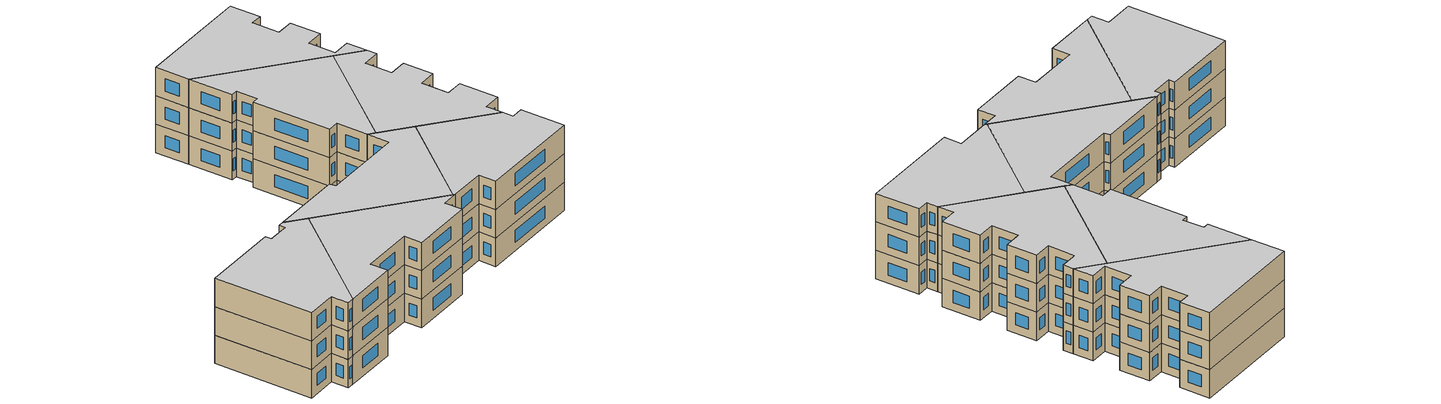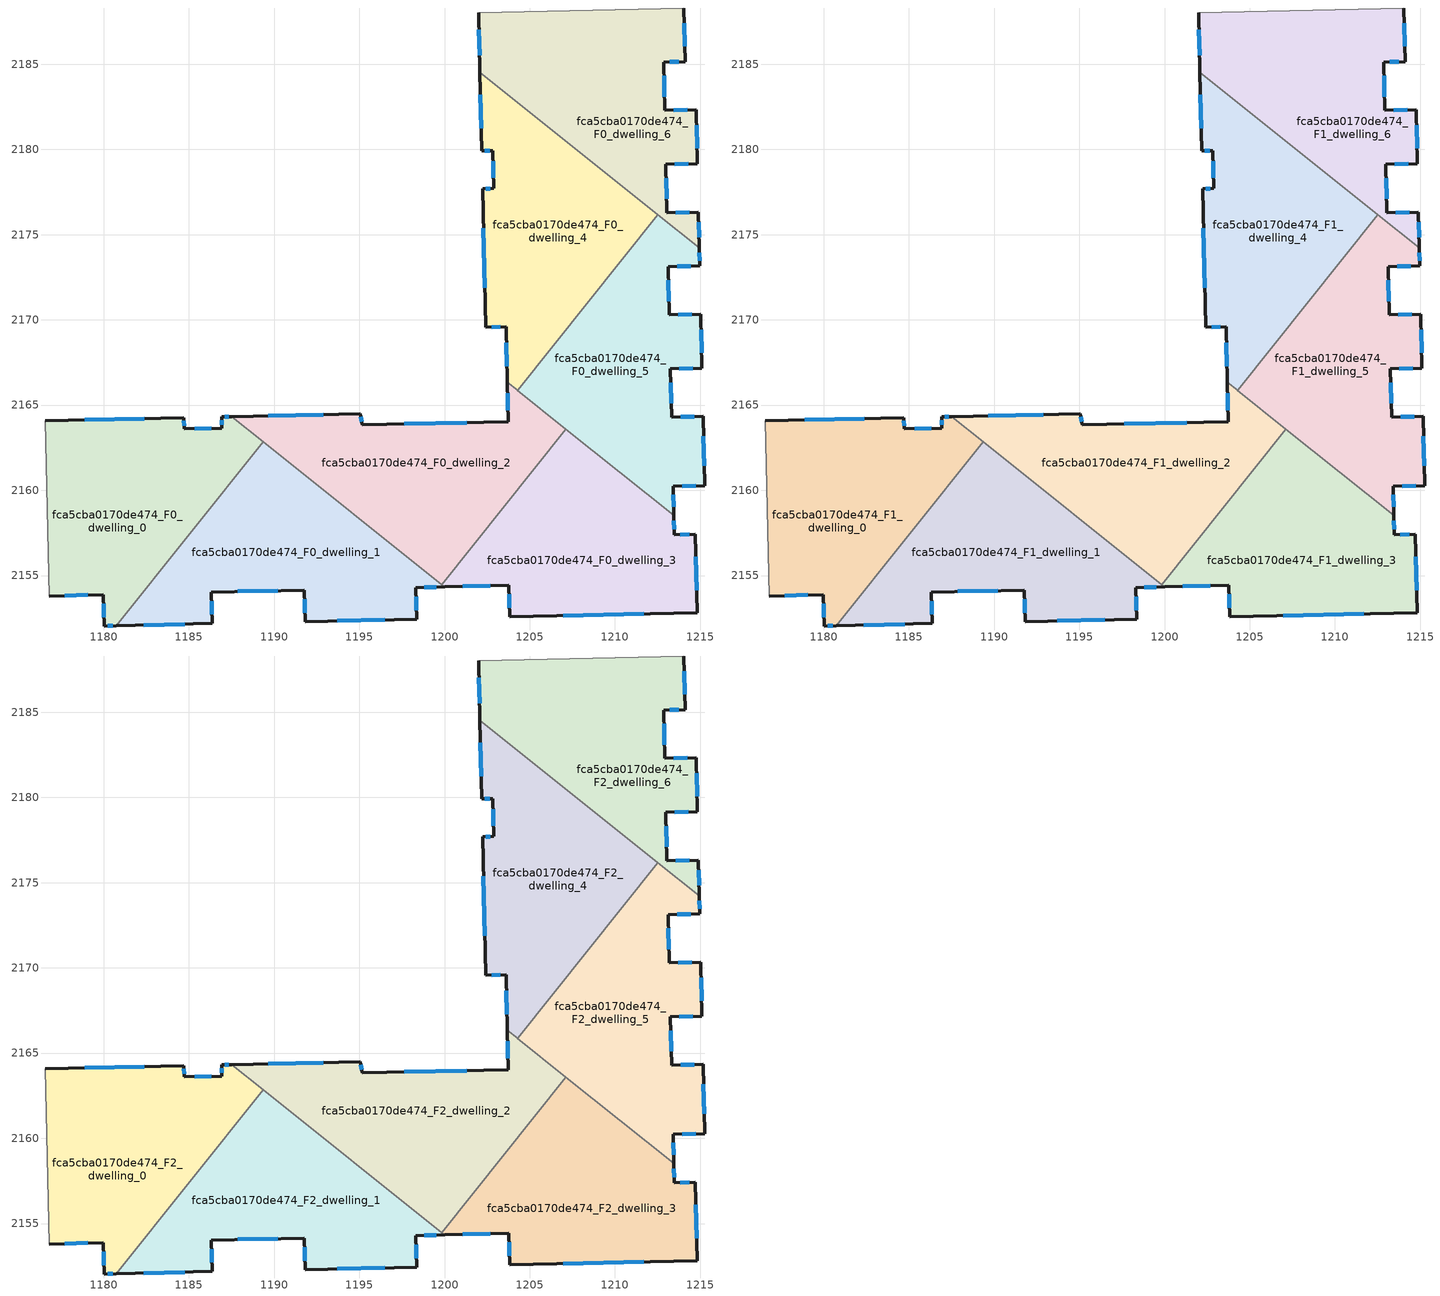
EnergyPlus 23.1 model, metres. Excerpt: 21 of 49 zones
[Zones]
fca5cba0170de474_F0_dwelling_0
 floor ground (EU_floor_Construction): 1189.36,2162.84 1180.74,2152.05 1180.03,2152.04 1179.98,2153.89 1176.81,2153.79 1176.59,2164.08 1184.71,2164.25 1184.72,2163.61 1186.94,2163.66 1186.93,2164.3 1187.51,2164.32 z0
 wall outside (EU_wall_Construction): 1176.81,2153.79 1179.98,2153.89 1180.03,2152.04 1180.74,2152.05 / 1187.51,2164.32 1186.93,2164.3 1186.94,2163.66 1184.72,2163.61 1184.71,2164.25 1176.59,2164.08 z0:3
 wall adiabatic (EU_wall_Construction): 1176.59,2164.08 1176.81,2153.79 z0:3
 wall to fca5cba0170de474_F0_dwelling_1 (EU_wall_Construction): 1180.74,2152.05 1189.36,2162.84 z0:3
 wall to fca5cba0170de474_F0_dwelling_2 (EU_wall_Construction): 1189.36,2162.84 1187.51,2164.32 z0:3
 window (EU_Window_Construction): 1177.71,2153.82 1179.08,2153.86 / 1182.39,2164.2 1178.91,2164.13 / 1184.72,2163.79 1184.72,2164.07 / 1186.31,2163.64 1185.36,2163.62 / 1186.93,2164.12 1186.94,2163.84 / 1187.35,2164.31 1187.1,2164.31 / 1180.23,2152.04 1180.53,2152.05 / 1180,2153.36 1180.01,2152.57 z0.86:2.14
fca5cba0170de474_F0_dwelling_1
 floor ground (EU_floor_Construction): 1200.01,2154.33 1198.32,2154.3 1198.36,2152.45 1191.83,2152.3 1191.78,2154.15 1186.32,2154.03 1186.36,2152.19 1180.74,2152.05 1189.36,2162.84 z0
 wall outside (EU_wall_Construction): 1180.74,2152.05 1186.36,2152.19 1186.32,2154.03 1191.78,2154.15 1191.83,2152.3 1198.36,2152.45 1198.32,2154.3 1200.01,2154.33 z0:3
 wall to fca5cba0170de474_F0_dwelling_3 (EU_wall_Construction): 1200.01,2154.33 1199.84,2154.47 z0:3
 wall to fca5cba0170de474_F0_dwelling_2 (EU_wall_Construction): 1199.84,2154.47 1189.36,2162.84 z0:3
 window (EU_Window_Construction): 1186.35,2152.72 1186.33,2153.5 / 1182.34,2152.09 1184.76,2152.15 / 1198.8,2154.31 1199.52,2154.32 / 1198.35,2152.98 1198.33,2153.77 / 1193.69,2152.34 1196.49,2152.41 / 1191.79,2153.62 1191.81,2152.83 / 1187.88,2154.06 1190.22,2154.12 z0.86:2.14
fca5cba0170de474_F0_dwelling_2
 floor ground (EU_floor_Construction): 1207.13,2163.59 1199.84,2154.47 1187.51,2164.32 1195.05,2164.49 1195.19,2163.84 1203.73,2164.03 1203.68,2166.35 z0
 wall outside (EU_wall_Construction): 1203.68,2166.35 1203.73,2164.03 1195.19,2163.84 1195.05,2164.49 1187.51,2164.32 z0:3
 wall to fca5cba0170de474_F0_dwelling_3 (EU_wall_Construction): 1199.84,2154.47 1207.13,2163.59 z0:3
 wall to fca5cba0170de474_F0_dwelling_5 (EU_wall_Construction): 1207.13,2163.59 1204.28,2165.87 z0:3
 wall to fca5cba0170de474_F0_dwelling_4 (EU_wall_Construction): 1204.28,2165.87 1203.68,2166.35 z0:3
 window (EU_Window_Construction): 1192.9,2164.44 1189.67,2164.37 / 1195.15,2164.02 1195.09,2164.3 / 1201.29,2163.97 1197.63,2163.89 / 1203.7,2165.68 1203.72,2164.69 z0.86:2.14
fca5cba0170de474_F0_dwelling_3
 floor ground (EU_floor_Construction): 1213.45,2158.55 1213.47,2157.39 1214.72,2157.41 1214.83,2152.82 1203.81,2152.57 1203.77,2154.42 1200.01,2154.33 1199.84,2154.47 1207.13,2163.59 z0
 wall outside (EU_wall_Construction): 1200.01,2154.33 1203.77,2154.42 1203.81,2152.57 1214.83,2152.82 1214.72,2157.41 1213.47,2157.39 1213.45,2158.55 z0:3
 wall to fca5cba0170de474_F0_dwelling_5 (EU_wall_Construction): 1213.45,2158.55 1207.13,2163.59 z0:3
 window (EU_Window_Construction): 1214.36,2157.41 1213.83,2157.4 / 1214.79,2154.13 1214.75,2156.1 / 1206.96,2152.64 1211.68,2152.75 / 1203.78,2153.89 1203.8,2153.1 / 1201.08,2154.36 1202.7,2154.39 / 1213.47,2157.72 1213.45,2158.22 z0.86:2.14
fca5cba0170de474_F0_dwelling_4
 floor ground (EU_floor_Construction): 1212.52,2176.18 1204.28,2165.87 1203.68,2166.35 1203.61,2169.6 1202.42,2169.57 1202.23,2177.7 1202.88,2177.71 1202.83,2179.93 1202.18,2179.91 1202.08,2184.52 z0
 wall outside (EU_wall_Construction): 1202.08,2184.52 1202.18,2179.91 1202.83,2179.93 1202.88,2177.71 1202.23,2177.7 1202.42,2169.57 1203.61,2169.6 1203.68,2166.35 z0:3
 wall to fca5cba0170de474_F0_dwelling_5 (EU_wall_Construction): 1204.28,2165.87 1212.52,2176.18 z0:3
 wall to fca5cba0170de474_F0_dwelling_6 (EU_wall_Construction): 1212.52,2176.18 1202.08,2184.52 z0:3
 window (EU_Window_Construction): 1202.7,2177.71 1202.42,2177.7 / 1202.85,2179.29 1202.87,2178.34 / 1202.37,2179.92 1202.65,2179.92 / 1202.11,2183.2 1202.15,2181.23 / 1203.63,2168.67 1203.66,2167.28 / 1202.76,2169.58 1203.27,2169.59 / 1202.29,2175.37 1202.37,2171.89 z0.86:2.14
fca5cba0170de474_F0_dwelling_5
 floor ground (EU_floor_Construction): 1214.95,2174.24 1214.97,2173.17 1213.12,2173.13 1213.19,2170.29 1215.03,2170.33 1215.1,2167.17 1213.26,2167.13 1213.32,2164.29 1215.17,2164.33 1215.26,2160.28 1213.41,2160.23 1213.45,2158.55 1204.28,2165.87 1212.52,2176.18 z0
 wall outside (EU_wall_Construction): 1213.45,2158.55 1213.41,2160.23 1215.26,2160.28 1215.17,2164.33 1213.32,2164.29 1213.26,2167.13 1215.1,2167.17 1215.03,2170.33 1213.19,2170.29 1213.12,2173.13 1214.97,2173.17 1214.95,2174.24 z0:3
 wall to fca5cba0170de474_F0_dwelling_6 (EU_wall_Construction): 1214.95,2174.24 1212.52,2176.18 z0:3
 window (EU_Window_Construction): 1213.65,2173.14 1214.44,2173.16 / 1213.17,2171.1 1213.14,2172.32 / 1214.51,2170.32 1213.71,2170.3 / 1215.08,2168.07 1215.05,2169.43 / 1213.78,2167.14 1214.58,2167.16 / 1213.3,2165.1 1213.27,2166.32 / 1214.64,2164.32 1213.85,2164.3 / 1215.23,2161.44 1215.19,2163.17 / 1213.94,2160.25 1214.73,2160.27 / 1213.44,2159.03 1213.42,2159.75 / 1214.97,2173.47 1214.95,2173.93 z0.86:2.14
fca5cba0170de474_F0_dwelling_6
 floor ground (EU_floor_Construction): 1214.03,2188.3 1214.11,2185.15 1212.86,2185.12 1212.92,2182.29 1214.77,2182.33 1214.84,2179.17 1212.99,2179.12 1213.05,2176.29 1214.9,2176.33 1214.95,2174.24 1202.08,2184.52 1202,2188.03 z0
 wall outside (EU_wall_Construction): 1214.95,2174.24 1214.9,2176.33 1213.05,2176.29 1212.99,2179.12 1214.84,2179.17 1214.77,2182.33 1212.92,2182.29 1212.86,2185.12 1214.11,2185.15 1214.03,2188.3 / 1202,2188.03 1202.08,2184.52 z0:3
 wall adiabatic (EU_wall_Construction): 1214.03,2188.3 1202,2188.03 z0:3
 window (EU_Window_Construction): 1213.22,2185.13 1213.76,2185.14 / 1212.9,2183.1 1212.88,2184.31 / 1214.24,2182.31 1213.45,2182.3 / 1214.82,2180.07 1214.79,2181.42 / 1213.52,2179.14 1214.31,2179.15 / 1213.03,2177.1 1213.01,2178.31 / 1214.37,2176.32 1213.58,2176.3 / 1214.93,2174.83 1214.92,2175.73 / 1202.02,2187.03 1202.06,2185.52 / 1214.09,2186.05 1214.06,2187.4 z0.86:2.14
fca5cba0170de474_F1_dwelling_0
 floor to fca5cba0170de474_F0_dwelling_0 (EU_floor_Construction): 1189.36,2162.84 1180.74,2152.05 1180.03,2152.04 1179.98,2153.89 1176.81,2153.79 1176.59,2164.08 1184.71,2164.25 1184.72,2163.61 1186.94,2163.66 1186.93,2164.3 1187.51,2164.32 z3
 wall outside (EU_wall_Construction): 1176.81,2153.79 1179.98,2153.89 1180.03,2152.04 1180.74,2152.05 / 1187.51,2164.32 1186.93,2164.3 1186.94,2163.66 1184.72,2163.61 1184.71,2164.25 1176.59,2164.08 z3:6
 wall adiabatic (EU_wall_Construction): 1176.59,2164.08 1176.81,2153.79 z3:6
 wall to fca5cba0170de474_F1_dwelling_1 (EU_wall_Construction): 1180.74,2152.05 1189.36,2162.84 z3:6
 wall to fca5cba0170de474_F1_dwelling_2 (EU_wall_Construction): 1189.36,2162.84 1187.51,2164.32 z3:6
 window (EU_Window_Construction): 1177.71,2153.82 1179.08,2153.86 / 1182.39,2164.2 1178.91,2164.13 / 1184.72,2163.79 1184.72,2164.07 / 1186.31,2163.64 1185.36,2163.62 / 1186.93,2164.12 1186.94,2163.84 / 1187.35,2164.31 1187.1,2164.31 / 1180.23,2152.04 1180.53,2152.05 / 1180,2153.36 1180.01,2152.57 z3.86:5.14
fca5cba0170de474_F1_dwelling_1
 floor to fca5cba0170de474_F0_dwelling_1 (EU_floor_Construction): 1200.01,2154.33 1198.32,2154.3 1198.36,2152.45 1191.83,2152.3 1191.78,2154.15 1186.32,2154.03 1186.36,2152.19 1180.74,2152.05 1189.36,2162.84 z3
 wall outside (EU_wall_Construction): 1180.74,2152.05 1186.36,2152.19 1186.32,2154.03 1191.78,2154.15 1191.83,2152.3 1198.36,2152.45 1198.32,2154.3 1200.01,2154.33 z3:6
 wall to fca5cba0170de474_F1_dwelling_3 (EU_wall_Construction): 1200.01,2154.33 1199.84,2154.47 z3:6
 wall to fca5cba0170de474_F1_dwelling_2 (EU_wall_Construction): 1199.84,2154.47 1189.36,2162.84 z3:6
 window (EU_Window_Construction): 1186.35,2152.72 1186.33,2153.5 / 1182.34,2152.09 1184.76,2152.15 / 1198.8,2154.31 1199.52,2154.32 / 1198.35,2152.98 1198.33,2153.77 / 1193.69,2152.34 1196.49,2152.41 / 1191.79,2153.62 1191.81,2152.83 / 1187.88,2154.06 1190.22,2154.12 z3.86:5.14
fca5cba0170de474_F1_dwelling_2
 floor to fca5cba0170de474_F0_dwelling_2 (EU_floor_Construction): 1207.13,2163.59 1199.84,2154.47 1187.51,2164.32 1195.05,2164.49 1195.19,2163.84 1203.73,2164.03 1203.68,2166.35 z3
 wall outside (EU_wall_Construction): 1203.68,2166.35 1203.73,2164.03 1195.19,2163.84 1195.05,2164.49 1187.51,2164.32 z3:6
 wall to fca5cba0170de474_F1_dwelling_3 (EU_wall_Construction): 1199.84,2154.47 1207.13,2163.59 z3:6
 wall to fca5cba0170de474_F1_dwelling_5 (EU_wall_Construction): 1207.13,2163.59 1204.28,2165.87 z3:6
 wall to fca5cba0170de474_F1_dwelling_4 (EU_wall_Construction): 1204.28,2165.87 1203.68,2166.35 z3:6
 window (EU_Window_Construction): 1192.9,2164.44 1189.67,2164.37 / 1195.15,2164.02 1195.09,2164.3 / 1201.29,2163.97 1197.63,2163.89 / 1203.7,2165.68 1203.72,2164.69 z3.86:5.14
fca5cba0170de474_F1_dwelling_3
 floor to fca5cba0170de474_F0_dwelling_3 (EU_floor_Construction): 1213.45,2158.55 1213.47,2157.39 1214.72,2157.41 1214.83,2152.82 1203.81,2152.57 1203.77,2154.42 1200.01,2154.33 1199.84,2154.47 1207.13,2163.59 z3
 wall outside (EU_wall_Construction): 1200.01,2154.33 1203.77,2154.42 1203.81,2152.57 1214.83,2152.82 1214.72,2157.41 1213.47,2157.39 1213.45,2158.55 z3:6
 wall to fca5cba0170de474_F1_dwelling_5 (EU_wall_Construction): 1213.45,2158.55 1207.13,2163.59 z3:6
 window (EU_Window_Construction): 1214.36,2157.41 1213.83,2157.4 / 1214.79,2154.13 1214.75,2156.1 / 1206.96,2152.64 1211.68,2152.75 / 1203.78,2153.89 1203.8,2153.1 / 1201.08,2154.36 1202.7,2154.39 / 1213.47,2157.72 1213.45,2158.22 z3.86:5.14
fca5cba0170de474_F1_dwelling_4
 floor to fca5cba0170de474_F0_dwelling_4 (EU_floor_Construction): 1212.52,2176.18 1204.28,2165.87 1203.68,2166.35 1203.61,2169.6 1202.42,2169.57 1202.23,2177.7 1202.88,2177.71 1202.83,2179.93 1202.18,2179.91 1202.08,2184.52 z3
 wall outside (EU_wall_Construction): 1202.08,2184.52 1202.18,2179.91 1202.83,2179.93 1202.88,2177.71 1202.23,2177.7 1202.42,2169.57 1203.61,2169.6 1203.68,2166.35 z3:6
 wall to fca5cba0170de474_F1_dwelling_5 (EU_wall_Construction): 1204.28,2165.87 1212.52,2176.18 z3:6
 wall to fca5cba0170de474_F1_dwelling_6 (EU_wall_Construction): 1212.52,2176.18 1202.08,2184.52 z3:6
 window (EU_Window_Construction): 1202.7,2177.71 1202.42,2177.7 / 1202.85,2179.29 1202.87,2178.34 / 1202.37,2179.92 1202.65,2179.92 / 1202.11,2183.2 1202.15,2181.23 / 1203.63,2168.67 1203.66,2167.28 / 1202.76,2169.58 1203.27,2169.59 / 1202.29,2175.37 1202.37,2171.89 z3.86:5.14
fca5cba0170de474_F1_dwelling_5
 floor to fca5cba0170de474_F0_dwelling_5 (EU_floor_Construction): 1214.95,2174.24 1214.97,2173.17 1213.12,2173.13 1213.19,2170.29 1215.03,2170.33 1215.1,2167.17 1213.26,2167.13 1213.32,2164.29 1215.17,2164.33 1215.26,2160.28 1213.41,2160.23 1213.45,2158.55 1204.28,2165.87 1212.52,2176.18 z3
 wall outside (EU_wall_Construction): 1213.45,2158.55 1213.41,2160.23 1215.26,2160.28 1215.17,2164.33 1213.32,2164.29 1213.26,2167.13 1215.1,2167.17 1215.03,2170.33 1213.19,2170.29 1213.12,2173.13 1214.97,2173.17 1214.95,2174.24 z3:6
 wall to fca5cba0170de474_F1_dwelling_6 (EU_wall_Construction): 1214.95,2174.24 1212.52,2176.18 z3:6
 window (EU_Window_Construction): 1213.65,2173.14 1214.44,2173.16 / 1213.17,2171.1 1213.14,2172.32 / 1214.51,2170.32 1213.71,2170.3 / 1215.08,2168.07 1215.05,2169.43 / 1213.78,2167.14 1214.58,2167.16 / 1213.3,2165.1 1213.27,2166.32 / 1214.64,2164.32 1213.85,2164.3 / 1215.23,2161.44 1215.19,2163.17 / 1213.94,2160.25 1214.73,2160.27 / 1213.44,2159.03 1213.42,2159.75 / 1214.97,2173.47 1214.95,2173.93 z3.86:5.14
fca5cba0170de474_F1_dwelling_6
 floor to fca5cba0170de474_F0_dwelling_6 (EU_floor_Construction): 1214.03,2188.3 1214.11,2185.15 1212.86,2185.12 1212.92,2182.29 1214.77,2182.33 1214.84,2179.17 1212.99,2179.12 1213.05,2176.29 1214.9,2176.33 1214.95,2174.24 1202.08,2184.52 1202,2188.03 z3
 wall outside (EU_wall_Construction): 1214.95,2174.24 1214.9,2176.33 1213.05,2176.29 1212.99,2179.12 1214.84,2179.17 1214.77,2182.33 1212.92,2182.29 1212.86,2185.12 1214.11,2185.15 1214.03,2188.3 / 1202,2188.03 1202.08,2184.52 z3:6
 wall adiabatic (EU_wall_Construction): 1214.03,2188.3 1202,2188.03 z3:6
 window (EU_Window_Construction): 1213.22,2185.13 1213.76,2185.14 / 1212.9,2183.1 1212.88,2184.31 / 1214.24,2182.31 1213.45,2182.3 / 1214.82,2180.07 1214.79,2181.42 / 1213.52,2179.14 1214.31,2179.15 / 1213.03,2177.1 1213.01,2178.31 / 1214.37,2176.32 1213.58,2176.3 / 1214.93,2174.83 1214.92,2175.73 / 1202.02,2187.03 1202.06,2185.52 / 1214.09,2186.05 1214.06,2187.4 z3.86:5.14
fca5cba0170de474_F2_dwelling_0
 floor to fca5cba0170de474_F1_dwelling_0 (EU_floor_Construction): 1189.36,2162.84 1180.74,2152.05 1180.03,2152.04 1179.98,2153.89 1176.81,2153.79 1176.59,2164.08 1184.71,2164.25 1184.72,2163.61 1186.94,2163.66 1186.93,2164.3 1187.51,2164.32 z6
 wall outside (EU_wall_Construction): 1176.81,2153.79 1179.98,2153.89 1180.03,2152.04 1180.74,2152.05 / 1187.51,2164.32 1186.93,2164.3 1186.94,2163.66 1184.72,2163.61 1184.71,2164.25 1176.59,2164.08 z6:9
 wall adiabatic (EU_wall_Construction): 1176.59,2164.08 1176.81,2153.79 z6:9
 wall to fca5cba0170de474_F2_dwelling_1 (EU_wall_Construction): 1180.74,2152.05 1189.36,2162.84 z6:9
 wall to fca5cba0170de474_F2_dwelling_2 (EU_wall_Construction): 1189.36,2162.84 1187.51,2164.32 z6:9
 window (EU_Window_Construction): 1177.71,2153.82 1179.08,2153.86 / 1182.39,2164.2 1178.91,2164.13 / 1184.72,2163.79 1184.72,2164.07 / 1186.31,2163.64 1185.36,2163.62 / 1186.93,2164.12 1186.94,2163.84 / 1187.35,2164.31 1187.1,2164.31 / 1180.23,2152.04 1180.53,2152.05 / 1180,2153.36 1180.01,2152.57 z6.86:8.14
 ceiling to fca5cba0170de474_F3_dwelling_0 (EU_floor_Construction): 1180.74,2152.05 1189.36,2162.84 1187.51,2164.32 1186.93,2164.3 1186.94,2163.66 1184.72,2163.61 1184.71,2164.25 1176.59,2164.08 1176.81,2153.79 1179.98,2153.89 1180.03,2152.04 z9
fca5cba0170de474_F2_dwelling_1
 floor to fca5cba0170de474_F1_dwelling_1 (EU_floor_Construction): 1200.01,2154.33 1198.32,2154.3 1198.36,2152.45 1191.83,2152.3 1191.78,2154.15 1186.32,2154.03 1186.36,2152.19 1180.74,2152.05 1189.36,2162.84 z6
 wall outside (EU_wall_Construction): 1180.74,2152.05 1186.36,2152.19 1186.32,2154.03 1191.78,2154.15 1191.83,2152.3 1198.36,2152.45 1198.32,2154.3 1200.01,2154.33 z6:9
 wall to fca5cba0170de474_F2_dwelling_3 (EU_wall_Construction): 1200.01,2154.33 1199.84,2154.47 z6:9
 wall to fca5cba0170de474_F2_dwelling_2 (EU_wall_Construction): 1199.84,2154.47 1189.36,2162.84 z6:9
 window (EU_Window_Construction): 1186.35,2152.72 1186.33,2153.5 / 1182.34,2152.09 1184.76,2152.15 / 1198.8,2154.31 1199.52,2154.32 / 1198.35,2152.98 1198.33,2153.77 / 1193.69,2152.34 1196.49,2152.41 / 1191.79,2153.62 1191.81,2152.83 / 1187.88,2154.06 1190.22,2154.12 z6.86:8.14
 ceiling to fca5cba0170de474_F3_dwelling_1 (EU_floor_Construction): 1198.36,2152.45 1198.32,2154.3 1200.01,2154.33 1189.36,2162.84 1180.74,2152.05 1186.36,2152.19 1186.32,2154.03 1191.78,2154.15 1191.83,2152.3 z9
fca5cba0170de474_F2_dwelling_2
 floor to fca5cba0170de474_F1_dwelling_2 (EU_floor_Construction): 1207.13,2163.59 1199.84,2154.47 1187.51,2164.32 1195.05,2164.49 1195.19,2163.84 1203.73,2164.03 1203.68,2166.35 z6
 wall outside (EU_wall_Construction): 1203.68,2166.35 1203.73,2164.03 1195.19,2163.84 1195.05,2164.49 1187.51,2164.32 z6:9
 wall to fca5cba0170de474_F2_dwelling_3 (EU_wall_Construction): 1199.84,2154.47 1207.13,2163.59 z6:9
 wall to fca5cba0170de474_F2_dwelling_5 (EU_wall_Construction): 1207.13,2163.59 1204.28,2165.87 z6:9
 wall to fca5cba0170de474_F2_dwelling_4 (EU_wall_Construction): 1204.28,2165.87 1203.68,2166.35 z6:9
 window (EU_Window_Construction): 1192.9,2164.44 1189.67,2164.37 / 1195.15,2164.02 1195.09,2164.3 / 1201.29,2163.97 1197.63,2163.89 / 1203.7,2165.68 1203.72,2164.69 z6.86:8.14
 ceiling to fca5cba0170de474_F3_dwelling_2 (EU_floor_Construction): 1199.84,2154.47 1207.13,2163.59 1203.68,2166.35 1203.73,2164.03 1195.19,2163.84 1195.05,2164.49 1187.51,2164.32 z9
fca5cba0170de474_F2_dwelling_3
 floor to fca5cba0170de474_F1_dwelling_3 (EU_floor_Construction): 1213.45,2158.55 1213.47,2157.39 1214.72,2157.41 1214.83,2152.82 1203.81,2152.57 1203.77,2154.42 1200.01,2154.33 1199.84,2154.47 1207.13,2163.59 z6
 wall outside (EU_wall_Construction): 1200.01,2154.33 1203.77,2154.42 1203.81,2152.57 1214.83,2152.82 1214.72,2157.41 1213.47,2157.39 1213.45,2158.55 z6:9
 wall to fca5cba0170de474_F2_dwelling_5 (EU_wall_Construction): 1213.45,2158.55 1207.13,2163.59 z6:9
 window (EU_Window_Construction): 1214.36,2157.41 1213.83,2157.4 / 1214.79,2154.13 1214.75,2156.1 / 1206.96,2152.64 1211.68,2152.75 / 1203.78,2153.89 1203.8,2153.1 / 1201.08,2154.36 1202.7,2154.39 / 1213.47,2157.72 1213.45,2158.22 z6.86:8.14
 ceiling to fca5cba0170de474_F3_dwelling_3 (EU_floor_Construction): 1214.83,2152.82 1214.72,2157.41 1213.47,2157.39 1213.45,2158.55 1207.13,2163.59 1199.84,2154.47 1200.01,2154.33 1203.77,2154.42 1203.81,2152.57 z9
fca5cba0170de474_F2_dwelling_4
 floor to fca5cba0170de474_F1_dwelling_4 (EU_floor_Construction): 1212.52,2176.18 1204.28,2165.87 1203.68,2166.35 1203.61,2169.6 1202.42,2169.57 1202.23,2177.7 1202.88,2177.71 1202.83,2179.93 1202.18,2179.91 1202.08,2184.52 z6
 wall outside (EU_wall_Construction): 1202.08,2184.52 1202.18,2179.91 1202.83,2179.93 1202.88,2177.71 1202.23,2177.7 1202.42,2169.57 1203.61,2169.6 1203.68,2166.35 z6:9
 wall to fca5cba0170de474_F2_dwelling_5 (EU_wall_Construction): 1204.28,2165.87 1212.52,2176.18 z6:9
 wall to fca5cba0170de474_F2_dwelling_6 (EU_wall_Construction): 1212.52,2176.18 1202.08,2184.52 z6:9
 window (EU_Window_Construction): 1202.7,2177.71 1202.42,2177.7 / 1202.85,2179.29 1202.87,2178.34 / 1202.37,2179.92 1202.65,2179.92 / 1202.11,2183.2 1202.15,2181.23 / 1203.63,2168.67 1203.66,2167.28 / 1202.76,2169.58 1203.27,2169.59 / 1202.29,2175.37 1202.37,2171.89 z6.86:8.14
 ceiling to fca5cba0170de474_F3_dwelling_4 (EU_floor_Construction): 1204.28,2165.87 1212.52,2176.18 1202.08,2184.52 1202.18,2179.91 1202.83,2179.93 1202.88,2177.71 1202.23,2177.7 1202.42,2169.57 1203.61,2169.6 1203.68,2166.35 z9
fca5cba0170de474_F2_dwelling_5
 floor to fca5cba0170de474_F1_dwelling_5 (EU_floor_Construction): 1214.95,2174.24 1214.97,2173.17 1213.12,2173.13 1213.19,2170.29 1215.03,2170.33 1215.1,2167.17 1213.26,2167.13 1213.32,2164.29 1215.17,2164.33 1215.26,2160.28 1213.41,2160.23 1213.45,2158.55 1204.28,2165.87 1212.52,2176.18 z6
 wall outside (EU_wall_Construction): 1213.45,2158.55 1213.41,2160.23 1215.26,2160.28 1215.17,2164.33 1213.32,2164.29 1213.26,2167.13 1215.1,2167.17 1215.03,2170.33 1213.19,2170.29 1213.12,2173.13 1214.97,2173.17 1214.95,2174.24 z6:9
 wall to fca5cba0170de474_F2_dwelling_6 (EU_wall_Construction): 1214.95,2174.24 1212.52,2176.18 z6:9
 window (EU_Window_Construction): 1213.65,2173.14 1214.44,2173.16 / 1213.17,2171.1 1213.14,2172.32 / 1214.51,2170.32 1213.71,2170.3 / 1215.08,2168.07 1215.05,2169.43 / 1213.78,2167.14 1214.58,2167.16 / 1213.3,2165.1 1213.27,2166.32 / 1214.64,2164.32 1213.85,2164.3 / 1215.23,2161.44 1215.19,2163.17 / 1213.94,2160.25 1214.73,2160.27 / 1213.44,2159.03 1213.42,2159.75 / 1214.97,2173.47 1214.95,2173.93 z6.86:8.14
 ceiling to fca5cba0170de474_F3_dwelling_5 (EU_floor_Construction): 1215.26,2160.28 1215.17,2164.33 1213.32,2164.29 1213.26,2167.13 1215.1,2167.17 1215.03,2170.33 1213.19,2170.29 1213.12,2173.13 1214.97,2173.17 1214.95,2174.24 1212.52,2176.18 1204.28,2165.87 1213.45,2158.55 1213.41,2160.23 z9
fca5cba0170de474_F2_dwelling_6
 floor to fca5cba0170de474_F1_dwelling_6 (EU_floor_Construction): 1214.03,2188.3 1214.11,2185.15 1212.86,2185.12 1212.92,2182.29 1214.77,2182.33 1214.84,2179.17 1212.99,2179.12 1213.05,2176.29 1214.9,2176.33 1214.95,2174.24 1202.08,2184.52 1202,2188.03 z6
 wall outside (EU_wall_Construction): 1214.95,2174.24 1214.9,2176.33 1213.05,2176.29 1212.99,2179.12 1214.84,2179.17 1214.77,2182.33 1212.92,2182.29 1212.86,2185.12 1214.11,2185.15 1214.03,2188.3 / 1202,2188.03 1202.08,2184.52 z6:9
 wall adiabatic (EU_wall_Construction): 1214.03,2188.3 1202,2188.03 z6:9
 window (EU_Window_Construction): 1213.22,2185.13 1213.76,2185.14 / 1212.9,2183.1 1212.88,2184.31 / 1214.24,2182.31 1213.45,2182.3 / 1214.82,2180.07 1214.79,2181.42 / 1213.52,2179.14 1214.31,2179.15 / 1213.03,2177.1 1213.01,2178.31 / 1214.37,2176.32 1213.58,2176.3 / 1214.93,2174.83 1214.92,2175.73 / 1202.02,2187.03 1202.06,2185.52 / 1214.09,2186.05 1214.06,2187.4 z6.86:8.14
 ceiling to fca5cba0170de474_F3_dwelling_6 (EU_floor_Construction): 1214.95,2174.24 1214.9,2176.33 1213.05,2176.29 1212.99,2179.12 1214.84,2179.17 1214.77,2182.33 1212.92,2182.29 1212.86,2185.12 1214.11,2185.15 1214.03,2188.3 1202,2188.03 1202.08,2184.52 z9
[Building]
EU S2 Campaign: North Axis=0; Terrain=City; Solar Distribution=FullExterior
[Site:Location]
Helsinki-Vantaa.AP: Latitude=60.317; Longitude=24.963; Time Zone=2; Elevation=54.6
[SizingPeriod:WeatherFileDays]
AnnualSizingPeriod: Begin Month=1; Begin Day of Month=1; End Month=12; End Day of Month=31; Day of Week for Start Day=Monday; Use Weather File Daylight Saving Period=No; Use Weather File Rain and Snow Indicators=No
[MATERIAL]
EU_InternalMass_Material: Roughness=MediumRough; Thickness=0.1; Conductivity=1; Density=1800; Specific Heat=900; Thermal Absorptance=0.9; Solar Absorptance=0.7; Visible Absorptance=0.7
[MATERIAL:NOMASS] Roughness=MediumRough; Thermal Absorptance=0.9; Solar Absorptance=0.7; Visible Absorptance=0.7
Name | Thermal Resistance
EU_wall_NoMass | 2.6932
EU_floor_NoMass | 2.22482
[WINDOWMATERIAL:SIMPLEGLAZINGSYSTEM]
EU_Window_SimpleGlazing: UFactor=2.14966; Solar Heat Gain Coefficient=0.7; Visible Transmittance=0.7
[CONSTRUCTION]
EU_wall_Construction: EU_wall_NoMass
EU_floor_Construction: EU_floor_NoMass
EU_Window_Construction: EU_Window_SimpleGlazing
EU_InternalMass_Construction: EU_InternalMass_Material
[ZONE] Type=1; Multiplier=1; Ceiling Height=autocalculate; Floor Area=autocalculate; Part of Total Floor Area=Yes
Name | Volume
fca5cba0170de474_F0_dwelling_0; fca5cba0170de474_F1_dwelling_0; fca5cba0170de474_F2_dwelling_0 | 296.292
fca5cba0170de474_F0_dwelling_1; fca5cba0170de474_F1_dwelling_1; fca5cba0170de474_F2_dwelling_1 | 296.248
fca5cba0170de474_F0_dwelling_2; fca5cba0170de474_F1_dwelling_2; fca5cba0170de474_F2_dwelling_2 | 296.279
fca5cba0170de474_F0_dwelling_3; fca5cba0170de474_F1_dwelling_3; fca5cba0170de474_F2_dwelling_3 | 296.249
fca5cba0170de474_F0_dwelling_4; fca5cba0170de474_F1_dwelling_4; fca5cba0170de474_F2_dwelling_4 | 296.29
fca5cba0170de474_F0_dwelling_5; fca5cba0170de474_F1_dwelling_5; fca5cba0170de474_F2_dwelling_5 | 296.256
fca5cba0170de474_F0_dwelling_6; fca5cba0170de474_F1_dwelling_6; fca5cba0170de474_F2_dwelling_6 | 296.28
[INTERNALMASS] Construction=EU_InternalMass_Construction
Name | Zone or ZoneList | Surface Area
fca5cba0170de474_F0_dwelling_0_EU_InternalMass | fca5cba0170de474_F0_dwelling_0 | 98.7631
fca5cba0170de474_F0_dwelling_1_EU_InternalMass | fca5cba0170de474_F0_dwelling_1 | 98.7496
fca5cba0170de474_F0_dwelling_2_EU_InternalMass | fca5cba0170de474_F0_dwelling_2 | 98.7598
fca5cba0170de474_F0_dwelling_3_EU_InternalMass | fca5cba0170de474_F0_dwelling_3 | 98.7477
fca5cba0170de474_F0_dwelling_4_EU_InternalMass | fca5cba0170de474_F0_dwelling_4 | 98.7641
fca5cba0170de474_F0_dwelling_5_EU_InternalMass | fca5cba0170de474_F0_dwelling_5 | 98.7525
fca5cba0170de474_F0_dwelling_6_EU_InternalMass | fca5cba0170de474_F0_dwelling_6 | 98.7602
fca5cba0170de474_F1_dwelling_0_EU_InternalMass | fca5cba0170de474_F1_dwelling_0 | 98.7631
fca5cba0170de474_F1_dwelling_1_EU_InternalMass | fca5cba0170de474_F1_dwelling_1 | 98.7496
fca5cba0170de474_F1_dwelling_2_EU_InternalMass | fca5cba0170de474_F1_dwelling_2 | 98.7598
fca5cba0170de474_F1_dwelling_3_EU_InternalMass | fca5cba0170de474_F1_dwelling_3 | 98.7477
fca5cba0170de474_F1_dwelling_4_EU_InternalMass | fca5cba0170de474_F1_dwelling_4 | 98.7641
fca5cba0170de474_F1_dwelling_5_EU_InternalMass | fca5cba0170de474_F1_dwelling_5 | 98.7525
fca5cba0170de474_F1_dwelling_6_EU_InternalMass | fca5cba0170de474_F1_dwelling_6 | 98.7602
fca5cba0170de474_F2_dwelling_0_EU_InternalMass | fca5cba0170de474_F2_dwelling_0 | 98.7631
fca5cba0170de474_F2_dwelling_1_EU_InternalMass | fca5cba0170de474_F2_dwelling_1 | 98.7496
fca5cba0170de474_F2_dwelling_2_EU_InternalMass | fca5cba0170de474_F2_dwelling_2 | 98.7598
fca5cba0170de474_F2_dwelling_3_EU_InternalMass | fca5cba0170de474_F2_dwelling_3 | 98.7477
fca5cba0170de474_F2_dwelling_4_EU_InternalMass | fca5cba0170de474_F2_dwelling_4 | 98.7641
fca5cba0170de474_F2_dwelling_5_EU_InternalMass | fca5cba0170de474_F2_dwelling_5 | 98.7525
fca5cba0170de474_F2_dwelling_6_EU_InternalMass | fca5cba0170de474_F2_dwelling_6 | 98.7602
[OTHEREQUIPMENT] Fuel Type=Electricity; Design Level Calculation Method=Watts/Area; Power per Zone Floor Area=1; Fraction Latent=0; Fraction Radiant=0; Fraction Lost=0; Carbon Dioxide Generation Rate=0; EndUse Subcategory=EU_Step8_InternalGains
Name | Zone or ZoneList or Space or SpaceList | Schedule
EU_Step8_InternalGain_fca5cba0170de474_F0_dwelling_0_f000 | fca5cba0170de474_F0_dwelling_0 | EU_Step8_GainSchedule_fca5cba0170de474_F0_dwelling_0_f000
EU_Step8_InternalGain_fca5cba0170de474_F0_dwelling_1_f000 | fca5cba0170de474_F0_dwelling_1 | EU_Step8_GainSchedule_fca5cba0170de474_F0_dwelling_1_f000
EU_Step8_InternalGain_fca5cba0170de474_F0_dwelling_2_f000 | fca5cba0170de474_F0_dwelling_2 | EU_Step8_GainSchedule_fca5cba0170de474_F0_dwelling_2_f000
EU_Step8_InternalGain_fca5cba0170de474_F0_dwelling_3_f000 | fca5cba0170de474_F0_dwelling_3 | EU_Step8_GainSchedule_fca5cba0170de474_F0_dwelling_3_f000
EU_Step8_InternalGain_fca5cba0170de474_F0_dwelling_4_f000 | fca5cba0170de474_F0_dwelling_4 | EU_Step8_GainSchedule_fca5cba0170de474_F0_dwelling_4_f000
EU_Step8_InternalGain_fca5cba0170de474_F0_dwelling_5_f000 | fca5cba0170de474_F0_dwelling_5 | EU_Step8_GainSchedule_fca5cba0170de474_F0_dwelling_5_f000
EU_Step8_InternalGain_fca5cba0170de474_F0_dwelling_6_f000 | fca5cba0170de474_F0_dwelling_6 | EU_Step8_GainSchedule_fca5cba0170de474_F0_dwelling_6_f000
EU_Step8_InternalGain_fca5cba0170de474_F1_dwelling_0_f000 | fca5cba0170de474_F1_dwelling_0 | EU_Step8_GainSchedule_fca5cba0170de474_F1_dwelling_0_f000
EU_Step8_InternalGain_fca5cba0170de474_F1_dwelling_1_f000 | fca5cba0170de474_F1_dwelling_1 | EU_Step8_GainSchedule_fca5cba0170de474_F1_dwelling_1_f000
EU_Step8_InternalGain_fca5cba0170de474_F1_dwelling_2_f000 | fca5cba0170de474_F1_dwelling_2 | EU_Step8_GainSchedule_fca5cba0170de474_F1_dwelling_2_f000
EU_Step8_InternalGain_fca5cba0170de474_F1_dwelling_3_f000 | fca5cba0170de474_F1_dwelling_3 | EU_Step8_GainSchedule_fca5cba0170de474_F1_dwelling_3_f000
EU_Step8_InternalGain_fca5cba0170de474_F1_dwelling_4_f000 | fca5cba0170de474_F1_dwelling_4 | EU_Step8_GainSchedule_fca5cba0170de474_F1_dwelling_4_f000
EU_Step8_InternalGain_fca5cba0170de474_F1_dwelling_5_f000 | fca5cba0170de474_F1_dwelling_5 | EU_Step8_GainSchedule_fca5cba0170de474_F1_dwelling_5_f000
EU_Step8_InternalGain_fca5cba0170de474_F1_dwelling_6_f000 | fca5cba0170de474_F1_dwelling_6 | EU_Step8_GainSchedule_fca5cba0170de474_F1_dwelling_6_f000
EU_Step8_InternalGain_fca5cba0170de474_F2_dwelling_0_f000 | fca5cba0170de474_F2_dwelling_0 | EU_Step8_GainSchedule_fca5cba0170de474_F2_dwelling_0_f000
EU_Step8_InternalGain_fca5cba0170de474_F2_dwelling_1_f000 | fca5cba0170de474_F2_dwelling_1 | EU_Step8_GainSchedule_fca5cba0170de474_F2_dwelling_1_f000
EU_Step8_InternalGain_fca5cba0170de474_F2_dwelling_2_f000 | fca5cba0170de474_F2_dwelling_2 | EU_Step8_GainSchedule_fca5cba0170de474_F2_dwelling_2_f000
EU_Step8_InternalGain_fca5cba0170de474_F2_dwelling_3_f000 | fca5cba0170de474_F2_dwelling_3 | EU_Step8_GainSchedule_fca5cba0170de474_F2_dwelling_3_f000
EU_Step8_InternalGain_fca5cba0170de474_F2_dwelling_4_f000 | fca5cba0170de474_F2_dwelling_4 | EU_Step8_GainSchedule_fca5cba0170de474_F2_dwelling_4_f000
EU_Step8_InternalGain_fca5cba0170de474_F2_dwelling_5_f000 | fca5cba0170de474_F2_dwelling_5 | EU_Step8_GainSchedule_fca5cba0170de474_F2_dwelling_5_f000
EU_Step8_InternalGain_fca5cba0170de474_F2_dwelling_6_f000 | fca5cba0170de474_F2_dwelling_6 | EU_Step8_GainSchedule_fca5cba0170de474_F2_dwelling_6_f000
[ZONEVENTILATION:DESIGNFLOWRATE] Schedule=EU_AlwaysOn; Design Flow Rate Calculation Method=AirChanges/Hour; Air Changes per Hour=0.586271; Ventilation Type=Natural; Fan Pressure Rise=0; Fan Total Efficiency=1; Constant Term Coefficient=1; Temperature Term Coefficient=0; Velocity Term Coefficient=0; Velocity Squared Term Coefficient=0; Minimum Indoor Temperature=-100; Maximum Indoor Temperature=100; Delta Temperature=-100; Minimum Outdoor Temperature=-100; Maximum Outdoor Temperature=100; Maximum Wind Speed=40
Name | Zone or ZoneList or Space or SpaceList
EU_ConstantAir_fca5cba0170de474_F0_dwelling_0 | fca5cba0170de474_F0_dwelling_0
EU_ConstantAir_fca5cba0170de474_F0_dwelling_1 | fca5cba0170de474_F0_dwelling_1
EU_ConstantAir_fca5cba0170de474_F0_dwelling_2 | fca5cba0170de474_F0_dwelling_2
EU_ConstantAir_fca5cba0170de474_F0_dwelling_3 | fca5cba0170de474_F0_dwelling_3
EU_ConstantAir_fca5cba0170de474_F0_dwelling_4 | fca5cba0170de474_F0_dwelling_4
EU_ConstantAir_fca5cba0170de474_F0_dwelling_5 | fca5cba0170de474_F0_dwelling_5
EU_ConstantAir_fca5cba0170de474_F0_dwelling_6 | fca5cba0170de474_F0_dwelling_6
EU_ConstantAir_fca5cba0170de474_F1_dwelling_0 | fca5cba0170de474_F1_dwelling_0
EU_ConstantAir_fca5cba0170de474_F1_dwelling_1 | fca5cba0170de474_F1_dwelling_1
EU_ConstantAir_fca5cba0170de474_F1_dwelling_2 | fca5cba0170de474_F1_dwelling_2
EU_ConstantAir_fca5cba0170de474_F1_dwelling_3 | fca5cba0170de474_F1_dwelling_3
EU_ConstantAir_fca5cba0170de474_F1_dwelling_4 | fca5cba0170de474_F1_dwelling_4
EU_ConstantAir_fca5cba0170de474_F1_dwelling_5 | fca5cba0170de474_F1_dwelling_5
EU_ConstantAir_fca5cba0170de474_F1_dwelling_6 | fca5cba0170de474_F1_dwelling_6
EU_ConstantAir_fca5cba0170de474_F2_dwelling_0 | fca5cba0170de474_F2_dwelling_0
EU_ConstantAir_fca5cba0170de474_F2_dwelling_1 | fca5cba0170de474_F2_dwelling_1
EU_ConstantAir_fca5cba0170de474_F2_dwelling_2 | fca5cba0170de474_F2_dwelling_2
EU_ConstantAir_fca5cba0170de474_F2_dwelling_3 | fca5cba0170de474_F2_dwelling_3
EU_ConstantAir_fca5cba0170de474_F2_dwelling_4 | fca5cba0170de474_F2_dwelling_4
EU_ConstantAir_fca5cba0170de474_F2_dwelling_5 | fca5cba0170de474_F2_dwelling_5
EU_ConstantAir_fca5cba0170de474_F2_dwelling_6 | fca5cba0170de474_F2_dwelling_6
[HVACTEMPLATE:THERMOSTAT] Constant Heating Setpoint=20; Constant Cooling Setpoint=50
EU_HeatOnly_fca5cba0170de474_F0_dwelling_0; EU_HeatOnly_fca5cba0170de474_F0_dwelling_1; EU_HeatOnly_fca5cba0170de474_F0_dwelling_2; EU_HeatOnly_fca5cba0170de474_F0_dwelling_3; EU_HeatOnly_fca5cba0170de474_F0_dwelling_4; EU_HeatOnly_fca5cba0170de474_F0_dwelling_5; EU_HeatOnly_fca5cba0170de474_F0_dwelling_6; EU_HeatOnly_fca5cba0170de474_F1_dwelling_0; EU_HeatOnly_fca5cba0170de474_F1_dwelling_1; EU_HeatOnly_fca5cba0170de474_F1_dwelling_2; EU_HeatOnly_fca5cba0170de474_F1_dwelling_3; EU_HeatOnly_fca5cba0170de474_F1_dwelling_4; EU_HeatOnly_fca5cba0170de474_F1_dwelling_5; EU_HeatOnly_fca5cba0170de474_F1_dwelling_6; EU_HeatOnly_fca5cba0170de474_F2_dwelling_0; EU_HeatOnly_fca5cba0170de474_F2_dwelling_1; EU_HeatOnly_fca5cba0170de474_F2_dwelling_2; EU_HeatOnly_fca5cba0170de474_F2_dwelling_3; EU_HeatOnly_fca5cba0170de474_F2_dwelling_4; EU_HeatOnly_fca5cba0170de474_F2_dwelling_5; EU_HeatOnly_fca5cba0170de474_F2_dwelling_6; EU_HeatOnly_fca5cba0170de474_F3_dwelling_0; EU_HeatOnly_fca5cba0170de474_F3_dwelling_1; EU_HeatOnly_fca5cba0170de474_F3_dwelling_2; EU_HeatOnly_fca5cba0170de474_F3_dwelling_3; EU_HeatOnly_fca5cba0170de474_F3_dwelling_4; EU_HeatOnly_fca5cba0170de474_F3_dwelling_5; EU_HeatOnly_fca5cba0170de474_F3_dwelling_6; EU_HeatOnly_fca5cba0170de474_F4_dwelling_0; EU_HeatOnly_fca5cba0170de474_F4_dwelling_1; EU_HeatOnly_fca5cba0170de474_F4_dwelling_2; EU_HeatOnly_fca5cba0170de474_F4_dwelling_3; EU_HeatOnly_fca5cba0170de474_F4_dwelling_4; EU_HeatOnly_fca5cba0170de474_F4_dwelling_5; EU_HeatOnly_fca5cba0170de474_F4_dwelling_6; EU_HeatOnly_fca5cba0170de474_F5_dwelling_0; EU_HeatOnly_fca5cba0170de474_F5_dwelling_1; EU_HeatOnly_fca5cba0170de474_F5_dwelling_2; EU_HeatOnly_fca5cba0170de474_F5_dwelling_3; EU_HeatOnly_fca5cba0170de474_F5_dwelling_4; EU_HeatOnly_fca5cba0170de474_F5_dwelling_5; EU_HeatOnly_fca5cba0170de474_F5_dwelling_6; EU_HeatOnly_fca5cba0170de474_F6_dwelling_0; EU_HeatOnly_fca5cba0170de474_F6_dwelling_1; EU_HeatOnly_fca5cba0170de474_F6_dwelling_2; EU_HeatOnly_fca5cba0170de474_F6_dwelling_3; EU_HeatOnly_fca5cba0170de474_F6_dwelling_4; EU_HeatOnly_fca5cba0170de474_F6_dwelling_5; EU_HeatOnly_fca5cba0170de474_F6_dwelling_6
[HVACTEMPLATE:ZONE:IDEALLOADSAIRSYSTEM] System Availability Schedule=EU_AlwaysOn; Maximum Heating Supply Air Temperature=50; Minimum Cooling Supply Air Temperature=13; Maximum Heating Supply Air Humidity Ratio=0.0156; Minimum Cooling Supply Air Humidity Ratio=0.0077; Heating Limit=NoLimit; Cooling Limit=NoLimit; Heating Availability Schedule=EU_AlwaysOn; Cooling Availability Schedule=EU_CoolingOff; Dehumidification Control Type=ConstantSensibleHeatRatio; Cooling Sensible Heat Ratio=0.7; Dehumidification Setpoint=60; Humidification Control Type=None; Humidification Setpoint=30; Outdoor Air Method=None; Outdoor Air Flow Rate per Person=0.00944; Outdoor Air Flow Rate per Zone Floor Area=0; Outdoor Air Flow Rate per Zone=0; Demand Controlled Ventilation Type=None; Outdoor Air Economizer Type=NoEconomizer; Heat Recovery Type=None; Sensible Heat Recovery Effectiveness=0.7; Latent Heat Recovery Effectiveness=0.65
Name | Template Thermostat
fca5cba0170de474_F0_dwelling_0 | EU_HeatOnly_fca5cba0170de474_F0_dwelling_0
fca5cba0170de474_F0_dwelling_1 | EU_HeatOnly_fca5cba0170de474_F0_dwelling_1
fca5cba0170de474_F0_dwelling_2 | EU_HeatOnly_fca5cba0170de474_F0_dwelling_2
fca5cba0170de474_F0_dwelling_3 | EU_HeatOnly_fca5cba0170de474_F0_dwelling_3
fca5cba0170de474_F0_dwelling_4 | EU_HeatOnly_fca5cba0170de474_F0_dwelling_4
fca5cba0170de474_F0_dwelling_5 | EU_HeatOnly_fca5cba0170de474_F0_dwelling_5
fca5cba0170de474_F0_dwelling_6 | EU_HeatOnly_fca5cba0170de474_F0_dwelling_6
fca5cba0170de474_F1_dwelling_0 | EU_HeatOnly_fca5cba0170de474_F1_dwelling_0
fca5cba0170de474_F1_dwelling_1 | EU_HeatOnly_fca5cba0170de474_F1_dwelling_1
fca5cba0170de474_F1_dwelling_2 | EU_HeatOnly_fca5cba0170de474_F1_dwelling_2
fca5cba0170de474_F1_dwelling_3 | EU_HeatOnly_fca5cba0170de474_F1_dwelling_3
fca5cba0170de474_F1_dwelling_4 | EU_HeatOnly_fca5cba0170de474_F1_dwelling_4
fca5cba0170de474_F1_dwelling_5 | EU_HeatOnly_fca5cba0170de474_F1_dwelling_5
fca5cba0170de474_F1_dwelling_6 | EU_HeatOnly_fca5cba0170de474_F1_dwelling_6
fca5cba0170de474_F2_dwelling_0 | EU_HeatOnly_fca5cba0170de474_F2_dwelling_0
fca5cba0170de474_F2_dwelling_1 | EU_HeatOnly_fca5cba0170de474_F2_dwelling_1
fca5cba0170de474_F2_dwelling_2 | EU_HeatOnly_fca5cba0170de474_F2_dwelling_2
fca5cba0170de474_F2_dwelling_3 | EU_HeatOnly_fca5cba0170de474_F2_dwelling_3
fca5cba0170de474_F2_dwelling_4 | EU_HeatOnly_fca5cba0170de474_F2_dwelling_4
fca5cba0170de474_F2_dwelling_5 | EU_HeatOnly_fca5cba0170de474_F2_dwelling_5
fca5cba0170de474_F2_dwelling_6 | EU_HeatOnly_fca5cba0170de474_F2_dwelling_6
[SIZING:ZONE] Zone Cooling Design Supply Air Temperature Input Method=SupplyAirTemperature; Zone Cooling Design Supply Air Temperature=13; Zone Heating Design Supply Air Temperature Input Method=SupplyAirTemperature; Zone Heating Design Supply Air Temperature=50; Zone Cooling Design Supply Air Humidity Ratio=0.008; Zone Heating Design Supply Air Humidity Ratio=0.008; Cooling Design Air Flow Method=DesignDay; Cooling Design Air Flow Rate=0; Cooling Minimum Air Flow per Zone Floor Area=0.000762; Cooling Minimum Air Flow=0; Cooling Minimum Air Flow Fraction=0.2; Heating Design Air Flow Method=DesignDay; Heating Design Air Flow Rate=0; Heating Maximum Air Flow per Zone Floor Area=0.002032; Heating Maximum Air Flow=0.141576; Heating Maximum Air Flow Fraction=0.3; Account for Dedicated Outdoor Air System=No; Dedicated Outdoor Air System Control Strategy=NeutralSupplyAir; Dedicated Outdoor Air Low Setpoint Temperature for Design=autosize; Dedicated Outdoor Air High Setpoint Temperature for Design=autosize; Zone Load Sizing Method=Sensible Load Only No Latent Load; Zone Latent Cooling Design Supply Air Humidity Ratio Input Method=HumidityRatioDifference; Zone Cooling Design Supply Air Humidity Ratio Difference=0.005; Zone Latent Heating Design Supply Air Humidity Ratio Input Method=HumidityRatioDifference; Zone Humidification Design Supply Air Humidity Ratio Difference=0.005
fca5cba0170de474_F0_dwelling_0; fca5cba0170de474_F0_dwelling_1; fca5cba0170de474_F0_dwelling_2; fca5cba0170de474_F0_dwelling_3; fca5cba0170de474_F0_dwelling_4; fca5cba0170de474_F0_dwelling_5; fca5cba0170de474_F0_dwelling_6; fca5cba0170de474_F1_dwelling_0; fca5cba0170de474_F1_dwelling_1; fca5cba0170de474_F1_dwelling_2; fca5cba0170de474_F1_dwelling_3; fca5cba0170de474_F1_dwelling_4; fca5cba0170de474_F1_dwelling_5; fca5cba0170de474_F1_dwelling_6; fca5cba0170de474_F2_dwelling_0; fca5cba0170de474_F2_dwelling_1; fca5cba0170de474_F2_dwelling_2; fca5cba0170de474_F2_dwelling_3; fca5cba0170de474_F2_dwelling_4; fca5cba0170de474_F2_dwelling_5; fca5cba0170de474_F2_dwelling_6
[SCHEDULE:CONSTANT]
Name | Hourly Value
EU_AlwaysOn | 1
EU_CoolingOff | 0
[SCHEDULE:FILE] Column Number=1; Rows to Skip at Top=0; Number of Hours of Data=8760; Column Separator=Comma; Interpolate to Timestep=No; Minutes per Item=60; Adjust Schedule for Daylight Savings=Yes
Name | File
EU_Step8_GainSchedule_fca5cba0170de474_F0_dwelling_0_f000 | ../../schedules/fca5cba0170de474/fca5cba0170de474_F0_dwelling_0_f000_gain.csv
EU_Step8_GainSchedule_fca5cba0170de474_F0_dwelling_1_f000 | ../../schedules/fca5cba0170de474/fca5cba0170de474_F0_dwelling_1_f000_gain.csv
EU_Step8_GainSchedule_fca5cba0170de474_F0_dwelling_2_f000 | ../../schedules/fca5cba0170de474/fca5cba0170de474_F0_dwelling_2_f000_gain.csv
EU_Step8_GainSchedule_fca5cba0170de474_F0_dwelling_3_f000 | ../../schedules/fca5cba0170de474/fca5cba0170de474_F0_dwelling_3_f000_gain.csv
EU_Step8_GainSchedule_fca5cba0170de474_F0_dwelling_4_f000 | ../../schedules/fca5cba0170de474/fca5cba0170de474_F0_dwelling_4_f000_gain.csv
EU_Step8_GainSchedule_fca5cba0170de474_F0_dwelling_5_f000 | ../../schedules/fca5cba0170de474/fca5cba0170de474_F0_dwelling_5_f000_gain.csv
EU_Step8_GainSchedule_fca5cba0170de474_F0_dwelling_6_f000 | ../../schedules/fca5cba0170de474/fca5cba0170de474_F0_dwelling_6_f000_gain.csv
EU_Step8_GainSchedule_fca5cba0170de474_F1_dwelling_0_f000 | ../../schedules/fca5cba0170de474/fca5cba0170de474_F1_dwelling_0_f000_gain.csv
EU_Step8_GainSchedule_fca5cba0170de474_F1_dwelling_1_f000 | ../../schedules/fca5cba0170de474/fca5cba0170de474_F1_dwelling_1_f000_gain.csv
EU_Step8_GainSchedule_fca5cba0170de474_F1_dwelling_2_f000 | ../../schedules/fca5cba0170de474/fca5cba0170de474_F1_dwelling_2_f000_gain.csv
EU_Step8_GainSchedule_fca5cba0170de474_F1_dwelling_3_f000 | ../../schedules/fca5cba0170de474/fca5cba0170de474_F1_dwelling_3_f000_gain.csv
EU_Step8_GainSchedule_fca5cba0170de474_F1_dwelling_4_f000 | ../../schedules/fca5cba0170de474/fca5cba0170de474_F1_dwelling_4_f000_gain.csv
EU_Step8_GainSchedule_fca5cba0170de474_F1_dwelling_5_f000 | ../../schedules/fca5cba0170de474/fca5cba0170de474_F1_dwelling_5_f000_gain.csv
EU_Step8_GainSchedule_fca5cba0170de474_F1_dwelling_6_f000 | ../../schedules/fca5cba0170de474/fca5cba0170de474_F1_dwelling_6_f000_gain.csv
EU_Step8_GainSchedule_fca5cba0170de474_F2_dwelling_0_f000 | ../../schedules/fca5cba0170de474/fca5cba0170de474_F2_dwelling_0_f000_gain.csv
EU_Step8_GainSchedule_fca5cba0170de474_F2_dwelling_1_f000 | ../../schedules/fca5cba0170de474/fca5cba0170de474_F2_dwelling_1_f000_gain.csv
EU_Step8_GainSchedule_fca5cba0170de474_F2_dwelling_2_f000 | ../../schedules/fca5cba0170de474/fca5cba0170de474_F2_dwelling_2_f000_gain.csv
EU_Step8_GainSchedule_fca5cba0170de474_F2_dwelling_3_f000 | ../../schedules/fca5cba0170de474/fca5cba0170de474_F2_dwelling_3_f000_gain.csv
EU_Step8_GainSchedule_fca5cba0170de474_F2_dwelling_4_f000 | ../../schedules/fca5cba0170de474/fca5cba0170de474_F2_dwelling_4_f000_gain.csv
EU_Step8_GainSchedule_fca5cba0170de474_F2_dwelling_5_f000 | ../../schedules/fca5cba0170de474/fca5cba0170de474_F2_dwelling_5_f000_gain.csv
EU_Step8_GainSchedule_fca5cba0170de474_F2_dwelling_6_f000 | ../../schedules/fca5cba0170de474/fca5cba0170de474_F2_dwelling_6_f000_gain.csv
